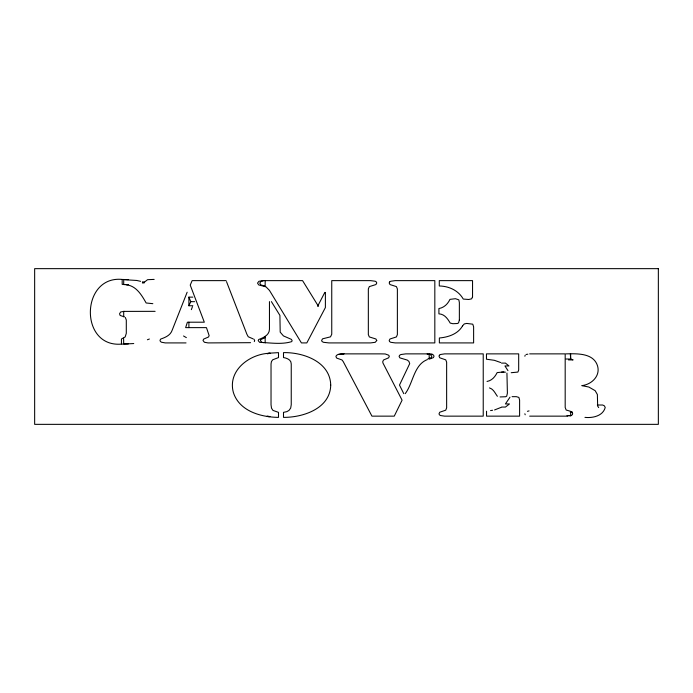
<?xml version="1.0" encoding="UTF-8"?>
<svg xmlns="http://www.w3.org/2000/svg" width="693" height="693" viewBox="0 0 693 693"><rect width="100%" height="100%" fill="white"/><g stroke="black" fill="none" stroke-linecap="round" stroke-linejoin="round"><path stroke-width="1.04" d="M524.87 356.237L525.181 355.232M254.296 341.58L254.66 340.54L253.915 339.172M191.337 309.65L192.455 306.722M187.153 292.221L172.323 329.816C170.608 335.299 165.601 337.326 160.715 339.059L159.996 340.263L160.352 341.372L161.408 342.203L165.237 342.914L186.027 342.914M192.836 305.743L188.894 305.743L190.766 301.663L188.894 297.132L192.836 297.132M405.214 393.659C413.167 383.35 413.738 364.847 427.286 359.615M324.826 292.403L317.654 306.228L318.399 306.228L302.572 280.63L263.028 280.63L258.922 281.297L257.501 283.142L258.749 284.944L265.999 286.841L269.456 290.393L301.42 342.914L306.826 342.914L325.389 307.553L325.389 292.403M509.987 397.193L505.422 403.941L509.468 403.941L505.457 407.06L501.515 407.06M570.651 415.722L572.34 414.76L572.669 413.686L572.063 412.058L570.651 411.365L570.651 415.722L566.943 415.722M133.749 343.555L121.44 344.144L121.44 338.99L125.182 336.937L126.299 333.333L126.299 320.01L125.32 317.455M269.456 301.62L269.456 329.132C269.464 335.135 263.409 337.699 258.697 339.518L258.194 340.635L259.632 342.342C270.097 342.758 281.722 344.75 291.744 341.606L292.125 340.584L291.363 339.362L283.446 335.906L280.197 332.146L279.911 315.402L271.396 301.62M265.532 337.413L260.906 339.518L260.421 340.635L261.815 342.342L263.92 342.628M427.841 358.922L431.289 357.605L431.852 356.237L430.05 354.279L427.139 354.01L432.172 354.279L433.549 355.111L434.017 356.237L433.437 357.605L429.184 359.121L429.184 354.01M494.577 409.944L500.97 407.432M147.392 339.761L149.393 339.016M487.04 381.462C491.935 380.561 495.053 376.801 497.158 372.6L503.82 371.933M527.425 411.313L529.062 410.906M267.203 353.811L270.209 353.248C250.095 353.534 227.226 370.357 233.402 392.559C239.328 411.14 260.923 417.229 278.499 417.377L278.499 412.361L272.955 410.403L271.509 408.168L271.032 404.738L271.032 363.955L271.448 361.547L272.713 359.797L278.499 357.562L278.499 352.633L268.243 353.248M526.117 354.487L527.884 354.175M263.123 280.96L261.122 281.297L259.745 283.142L260.958 284.944L264.605 285.975M490.557 410.585L492.567 410.265M124.073 311.339L120.66 311.98L119.542 313.808L120.14 315.445L124.402 316.883M250.58 342.68L208.065 342.914L204.392 342.255L203.006 340.497L203.621 339.128L208.524 336.98L209.139 335.611L206.453 327.624L185.637 327.624L187.413 322.202L204.314 322.202L190.228 285.1L192.143 280.63L226.117 280.63M343.815 353.872L338.132 354.461L336.46 355.388L335.906 356.609L336.729 358.108L342.004 359.962L343.243 361.625L371.942 416.146L394.256 416.146L402.087 400.182L382.969 363.037L382.718 361.763L383.498 360.005L388.591 357.831L389.31 356.375L388.73 355.24L385.23 353.958L380.492 353.872L343.815 353.872L338.357 354.461L343.901 353.872M121.907 279.4C80.838 275.71 79.175 347.176 121.024 344.144M154.158 279.4L147.566 279.686L143.979 282.484L142.377 282.822L144.43 282.822M128.335 279.651L122.185 279.444L122.185 284.373L128.118 284.78M128.335 284.546L123.701 284.546L123.701 279.651L136.816 280.474L140.627 281.332M190.766 301.663L194.664 301.663M152.841 303.673L146.145 302.988C141.71 295.114 136.226 285.785 126.282 284.78M155.111 311.339L123.701 311.4L123.701 316.762M128.335 343.91L123.701 343.91L123.588 338.21M427.451 353.872L405.769 353.872L400.866 354.53L399.54 355.336L399.099 356.427L399.887 357.874L407.259 360.074L408.905 361.399L409.702 363.634L399.497 385.074L403.759 393.659M529.66 353.872L565.185 353.872L565.185 407.475L566.164 410.031L570.148 411.174M566.016 353.872C577.07 353.621 593.702 352.884 597.6 366.095C600.441 376.221 591.346 384.615 581.808 385.629L588.868 387.041L595.174 390.687L597.375 394.534L597.661 406.107L598.7 407.571M430.05 354.279L432.172 354.279M429.236 358.524L431.332 358.524M566.016 359.017L570.651 359.017L573.12 359.901L568.425 359.901M501.515 363.106L505.457 363.106L508.983 365.947L504.946 365.947L507.943 370.616M501.515 372.158L505.457 372.158M511.2 372.713L517.896 372.072L518.685 370.019L518.685 353.872L486.469 353.872L486.469 359.208L494.404 360.317L500.701 362.534M512.092 396.665L516.328 396.665L518.884 397.418L519.603 400.043L519.603 416.146L486.547 416.146L486.547 411.218M500.069 396.942L505.734 396.734L506.713 396.119L507.397 393.156L506.938 373.077M597.34 405.015L602.685 405.015L604.374 405.838L605.223 407.475C602.988 416.034 592.68 418.217 584.953 417.377M570.2 412.058L572.063 412.058M567.645 415.601L571.37 415.601M529.66 416.146L567.472 416.146M267.974 416.597L269.941 416.597L267.203 416.06M142.541 281.756L144.447 282.181M253.023 338.834L248.241 336.755L246.89 334.243L226.507 281.627M489.483 387.915C493.598 389.119 495.053 393.208 497.383 396.301M183.524 335.975L186.348 337.621M524.87 413.773L525.181 414.786M570.651 353.872L570.651 359.017L570.348 353.872M265.159 280.63L265.159 286.642M265.159 336.374L265.159 342.914M188.894 297.132L188.894 305.743M188.894 322.202L188.894 327.624M330.726 385.074C330.249 408.506 303.205 417.507 283.498 417.377L283.498 412.361L286.833 411.651L289.016 410.403L290.688 408.047L291.242 404.738L291.242 363.955C291.355 359.806 286.919 358.082 283.498 357.562L283.498 352.633C303.352 352.183 330.171 361.755 330.726 385.074M459.364 319.915L458.558 322.886L457.415 323.501L452.884 323.709L450.199 323.068C447.661 318.711 444.534 314.111 438.912 313.851L438.912 308.558C444.126 307.631 447.808 303.976 449.974 299.359L455.457 298.7L458.827 299.844L459.364 302.538L459.364 319.915M439.388 355.232L439.024 356.237L439.769 357.796L445.746 359.849L446.639 362.17L446.639 407.848L445.746 410.169L439.769 412.222L439.024 413.773L439.388 414.786L440.479 415.531L444.629 416.146L483.229 416.146L483.229 353.872L444.629 353.872L440.479 354.487L439.388 355.232M376.749 340.54L375.199 342.316L370.564 342.914L328.95 342.914L323.466 342.299L322.08 341.528L321.613 340.454L322.6 338.816L330.518 336.841L331.748 334.243L331.748 280.63L370.564 280.63L375.199 281.228L376.36 281.964L376.749 283.004L375.927 284.554L369.326 286.607L368.338 288.938L368.338 334.606L369.326 336.937L375.927 338.99L376.749 340.54M389.57 281.999L389.18 283.004L389.986 284.554L396.413 286.607L397.375 288.938L397.375 334.606L396.413 336.937L389.986 338.99L389.18 340.54L389.57 341.554L390.748 342.299L395.209 342.914L434.823 342.914L434.823 280.63L395.209 280.63L390.748 281.245L389.57 281.999M472.548 296.786L471.63 298.839L468.711 299.48L463.27 299.064C458.394 290.454 448.995 286.148 439.284 285.975L439.284 280.63L472.548 280.63L472.548 296.786M462.526 325.944C457.856 334.078 448.206 337.231 439.362 337.985L439.362 342.914L473.622 342.914L473.622 326.81L472.773 324.185L466.71 323.432L464.241 323.952L462.526 325.944M658.35 268.65L34.65 268.65L34.65 424.35L658.35 424.35L658.35 268.65"/></g></svg>
